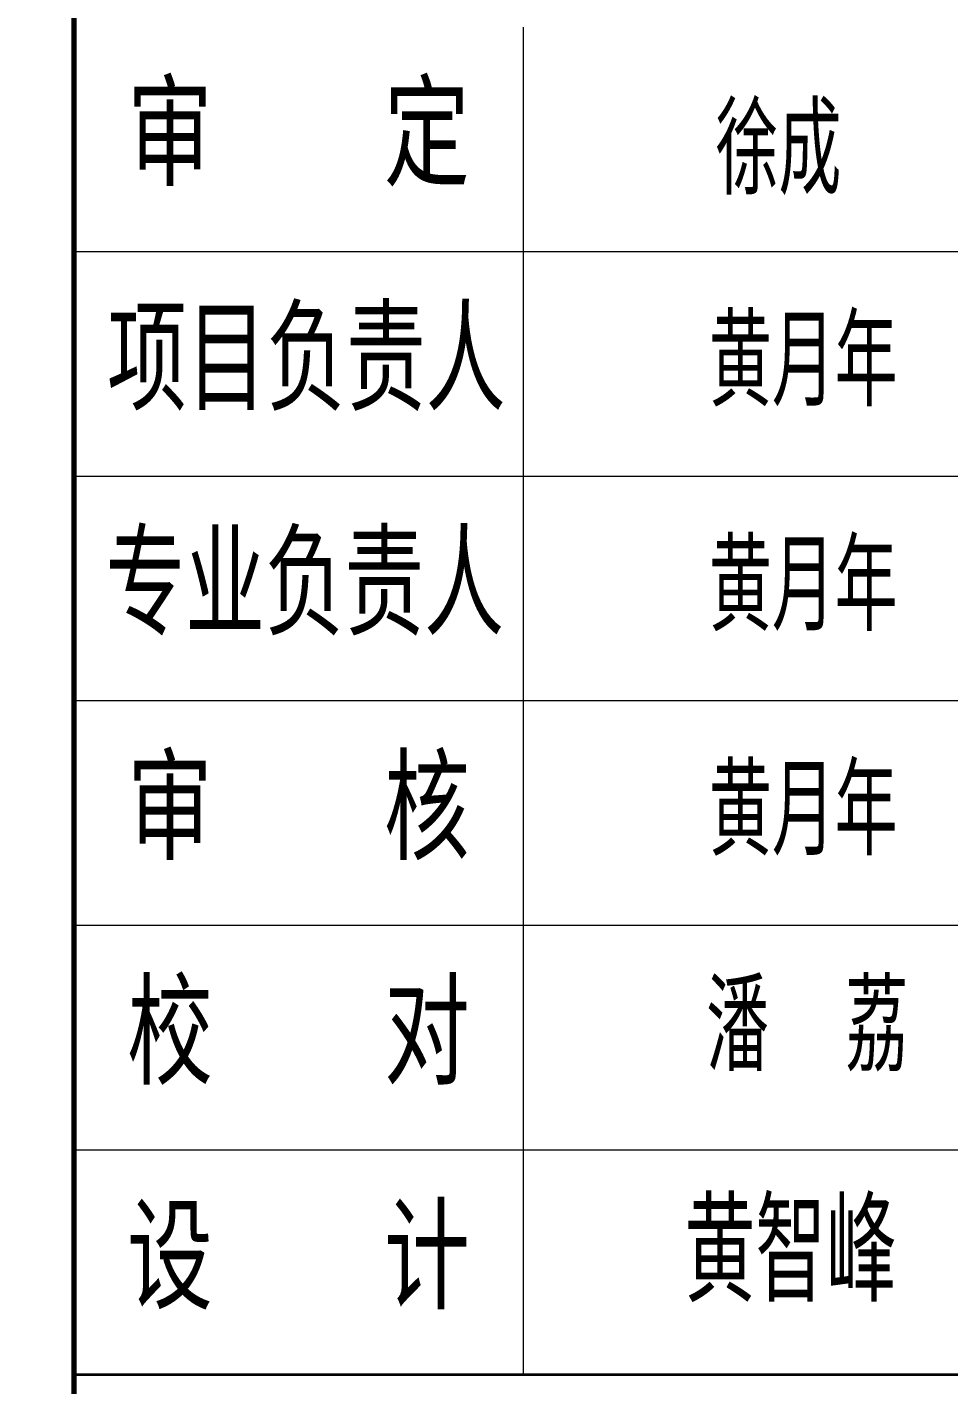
# Model space of a CAD drawing. Extents: x 3968514 to 5230306, y -516551 to -228246.
# Drawn here: x 5113880 to 5117983, y -484324 to -478279 of the extents above; entities that cross this region are included whole.
import ezdxf
from ezdxf.enums import TextEntityAlignment as Align

# ---------------------------------------------------------------- set-up
doc = ezdxf.new("R2010")
doc.units = 0
doc.header["$LTSCALE"] = 1000
doc.header["$MEASUREMENT"] = 0
doc.layers.add('AXIS', color=3, linetype='Continuous', lineweight=15)
doc.layers.add('FRAME', color=3, linetype='Continuous', lineweight=18)
doc.layers.add('TQ_DESIGNER2000', color=7, linetype='Continuous')
doc.styles.add('FRAME', font='simhei.ttf', dxfattribs={"width": 0.7})
doc.styles.add('TSSD_REIN', font='Tssdeng.shx', dxfattribs={"width": 0.7, "bigfont": 'hztxt.shx'})

# ---------------------------------------------------------------- blocks, each defined once
blk = doc.blocks.new('A$C0B803521')
at = {"layer": 'FRAME', "lineweight": 70}
blk.add_line((-23943.1, 92652), (-23943.1, 35252), dxfattribs=at)
at = {"layer": 'FRAME', "lineweight": 18}
for p, q in [((-21943.1, 48352), (-21943.1, 42352)), ((-16943.1, 47352), (-23943.1, 47352)), ((-16943.1, 46352), (-23943.1, 46352)), ((-16943.1, 45352), (-23943.1, 45352)), ((-16943.1, 44352), (-23943.1, 44352)), ((-16943.1, 43352), (-23943.1, 43352))]:
    blk.add_line(p, q, dxfattribs=at)
at = {"layer": 'FRAME', "lineweight": 35}
blk.add_line((-16943.1, 42352), (-23943.1, 42352), dxfattribs=at)
at = {"layer": 'FRAME', "char_height": 400, "attachment_point": 5, "style": 'FRAME'}
for s, insert, width in [('审    定', (-22943.1, 47864.8), 2342.034), ('审    核', (-22943.1, 44864.8), 2356.271), ('校    对', (-22943.1, 43864.8), 2370.508), ('设    计', (-22943.1, 42864.8), 2363.39)]:
    blk.add_mtext(s, dxfattribs=dict(at, insert=insert, width=width))
at = {"layer": 'FRAME', "lineweight": 18, "char_height": 400, "attachment_point": 5, "style": 'FRAME'}
for s, insert, width in [('{\\W0.65;项目负责人}', (-22907.9, 46864.8), 2758.644), ('{\\W0.65;专业负责人}', (-22915, 45864.8), 2763.051)]:
    blk.add_mtext(s, dxfattribs=dict(at, insert=insert, width=width))
blk = doc.blocks.new('FWEFS')
at = {"style": 'TSSD_REIN', "width": 0.7}
blk.add_text('徐成', height=400, rotation=360, dxfattribs=at).set_placement((1915852.2, -2257115.6), align=Align.MIDDLE_CENTER)
for s, p in [('黄月年', (1915962.7, -2258058.7)), ('黄月年', (1915962.7, -2259058.7)), ('黄月年', (1915962.7, -2260058.7)), ('潘  荔', (1915980.1, -2261020))]:
    blk.add_text(s, height=400, dxfattribs=at).set_placement(p, align=Align.MIDDLE_CENTER)
at = {"layer": 'TQ_DESIGNER2000', "style": 'TSSD_REIN', "width": 0.7}
blk.add_text('黄智峰', height=450, dxfattribs=at).set_placement((1915906.5, -2262021.1), align=Align.MIDDLE_CENTER)

msp = doc.modelspace()

# ---------------------------------------------------------------- linework, layer by layer
for points in [[(5040487.35033, -491379.20631), (5114087.35033, -491379.20631), (5114087.35033, -433979.20631), (5040487.35033, -433979.20631)], [(5040487.35033, -433979.20631), (5114087.35033, -433979.20631), (5114087.35033, -491379.20631), (5040487.35033, -491379.20631)]]:
    msp.add_lwpolyline(points, close=True)

# ---------------------------------------------------------------- block references
msp.add_blockref('A$C0B803521', (5138030.47026, -526631.20711))
at = {"layer": 'AXIS', "color": 3}
msp.add_blockref('FWEFS', (3201372.76814, 1778291.59408), dxfattribs=at)

doc.saveas('drawing.dxf')
